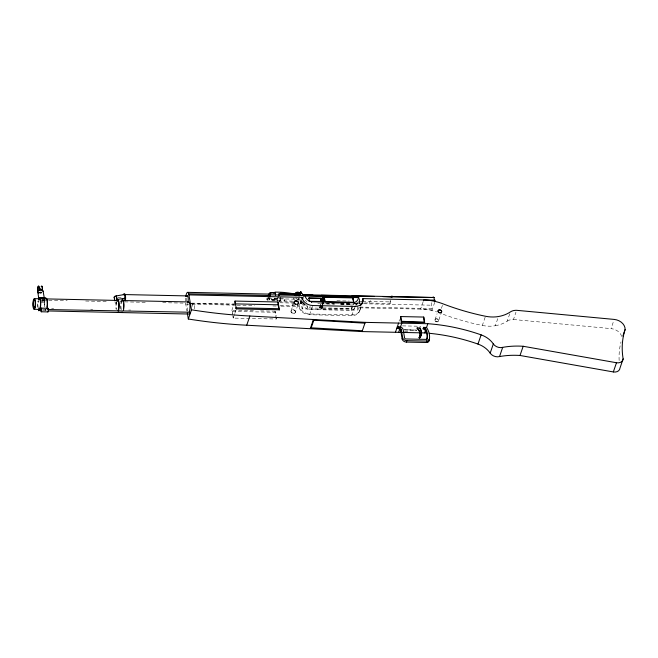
<?xml version="1.0" encoding="UTF-8"?>
<svg xmlns="http://www.w3.org/2000/svg" width="658" height="658" viewBox="0 0 658 658"><rect width="100%" height="100%" fill="white"/><g stroke="black" fill="none" stroke-linecap="round" stroke-linejoin="round"><path stroke-width="0.49" stroke-dasharray="3.29 2.47" d="M301.01 299.768L300.903 303.149L303.881 303.206M390.194 300.558A6.934 1.727 -88.8 0 0 390.038 304.317L390.268 301.677A6.267 1.563 -88.8 0 1 390.375 300.64M298.387 300.237L298.551 298.65L298.345 299.226L268.045 298.658M283.006 298.074L279.971 298.008L279.716 301.8L292.859 302.088M116.269 301.989L116.153 302.532A6.564 1.637 -88.8 0 0 116.038 309.087M116.647 302.03L116.417 303.141A5.33 1.332 -88.8 0 0 116.507 309.564M271.779 299.209L277.257 299.464L271.844 298.979A2.139 0.535 -88.8 0 0 271.664 300.056L277.01 300.163L277.199 301.265L277.174 299.686M44.399 299.456L44.366 299.571A2.78 1.653 -9.8 0 1 41.668 301.076M303.544 303.535L304.341 305.024A1.431 1.094 18.9 0 0 305.394 305.139M41.717 299.415L45.106 299.489L44.941 299.974A6.07 1.513 -88.8 0 0 44.448 305.847M115.265 301.907A1.851 1.11 -9.9 0 0 116.515 303.387L116.614 302.162M121.598 300.212L121.245 301.265A6.564 1.637 -88.8 0 0 120.842 309.194M39.949 292.9L40.385 291.946L40.006 292.909L41.561 292.933L41.742 292.399L38.608 292.333M40.377 302.507L44.415 302.598L44.662 299.711M44.415 302.598L44.744 299.48M234.7 301.997L231.863 310.28L232.702 315.157M234.47 314.409L233.212 318.085L276.27 319.007A3.742 0.938 -88.8 0 0 276.302 318.291M234.791 313.488L236.37 308.882M267.387 300.574L268.703 296.733M268.818 300.27L269.476 298.354M271.828 299.571L271.844 298.979M278.564 296.018L277.618 298.781L277.544 297.679L277.701 298.559L274.328 298.716L273.999 296.807M279.971 298.008L280.045 300.846A3.693 0.921 -88.8 0 1 280.464 297.548M279.716 301.8L281.361 297.005M285.103 299.02L284.445 300.936A3.693 0.921 -88.8 0 1 284.634 298.551M292.267 305.608L292.925 303.683M291.107 310.798L293.838 302.844M299.028 300.287L299.686 298.362M295.22 312.682A2.27 1.735 18.9 0 0 292.851 309.943A2.27 1.735 18.9 0 0 291.412 312.599A2.27 1.735 18.9 0 0 295.22 312.682L298.28 303.757M431.393 302.672A6.934 1.727 -88.8 0 0 431.344 305.197L431.936 308.594L360.049 307.056L359.786 307.821A9.681 7.386 18.9 0 1 351.808 315.643L309.573 314.738A9.615 7.337 18.9 0 1 298.929 306.521L301.167 299.999M301.677 303.239L300.361 303.215L301.348 300.336M300.903 303.149L301.981 300.122M358.725 307.442L357.829 310.066L302.145 308.873L303.947 303.626M306.398 302.038L306.694 301.167M321.885 306.653L320.816 309.762L309.063 309.507L310.132 306.406M309.573 314.738L312.468 306.299M320.898 303.733L319.369 308.183L307.261 307.919L306.702 304.687M334.461 303.79L322.05 303.889L334.338 304.152M322.181 305.781L323.078 303.157M354.572 308.347A9.22 7.032 18.9 0 1 351.298 310.411L321.663 309.778L323.333 304.925M352.449 305.986L351.462 308.865L322.807 308.257L322.881 306.982M352.737 305.147L353.601 302.639M351.298 310.411L353.56 303.815M351.808 315.643L354.366 308.158M355.97 305.509L356.628 303.593M361.694 302.261L362.681 299.382M359.729 310.847L360.971 307.204M369.434 303.017L370.298 300.509M399.085 321.17L399.612 319.632M423.201 301.644L420.552 309.12L422.165 309.194A45.846 34.981 18.9 0 1 436.673 311.925M434.724 302.318L431.887 310.601L431.936 308.594M435.012 319.763L437.093 313.71M441.386 308.429L442.645 304.744M438.458 321.12A1.851 1.415 18.9 0 0 436.361 318.974A1.851 1.415 18.9 0 0 435.39 321.227A1.851 1.415 18.9 0 0 438.458 321.12L441.526 312.172M443.27 314.335A206.291 157.418 18.9 0 0 482.322 325.455L485.168 317.172M482.322 325.455A29.692 22.66 18.9 0 0 495.334 325.735L497.859 318.373M495.334 325.735A34.8 26.559 18.9 0 0 507.236 321.12L509.761 313.759M507.236 321.12A10.857 8.283 18.9 0 1 513.454 319.517L515.979 312.147M621.695 336.468A10.618 8.102 18.9 0 0 611.052 328.622L613.889 320.339M39.266 292.456L41.742 292.399M350.204 304.202L340.005 303.98M117.905 297.687L123.457 296.807M120.126 301.142L122.075 300.829M301.479 303.239L301.718 303.248A0.921 0.699 18.9 0 1 302.598 303.947A7.394 5.642 18.9 0 0 309.063 309.507M39.595 293.18L40.303 293.164A2.78 1.653 -9.8 0 0 41.693 292.802M277.47 297.901L283.392 298.033M271.902 299.349L277.257 299.464M336.904 300.78L349.217 301.043M358.454 301.241L361.53 301.306M362.558 301.331L390.26 301.923M272.017 300.673L292.588 301.109M301.068 301.553L303.856 301.619M356.751 302.746L360.65 302.836M364.557 302.919L390.326 303.47M357.36 303.404L360.156 303.461L359.474 299.489M300.78 302.4L304.49 302.483M354.267 303.552L359.375 303.659M363.463 303.749L431.344 305.197M303.058 302.705L301.068 302.664L302.145 308.873M340.934 303.519L350.007 303.708M354.045 303.799L356.06 303.84L355.904 305.057M340.276 303.527L350.492 303.749M354.473 303.832L359.013 303.93M340.605 303.922L350.837 304.144M317.765 303.511L319.747 303.552M320.594 303.568L334.897 303.873M279.856 302.77L292.991 303.05M340.474 304.284L350.714 304.506L351.166 307.121M41.816 299.966L45.205 300.04L45.106 299.489M191.725 303.124L234.873 304.054M41.495 300.089L47.656 300.221M48.684 300.245L67.174 300.64M85.663 301.035L107.238 301.496M120.587 301.783L123.671 301.849M124.699 301.874L145.245 302.31M162.707 302.688L183.072 303.091M191.47 303.305L193.518 303.346M191.149 303.437L234.297 304.366M280.226 305.345L299.193 305.756A9.615 7.337 18.9 0 0 309.836 313.973L352.063 314.878A9.681 7.386 18.9 0 0 360.049 307.056M41.964 300.846L44.991 300.912M185.753 304.095L190.894 304.202M191.922 304.226L236.09 305.172M237.119 305.197L254.588 305.567M272.914 305.962L276.919 306.044M280.925 306.135L298.929 306.521M359.786 307.821L431.673 309.359M40.13 301.076L44.168 301.158M322.93 307.886L351.594 308.503L351.536 307.599M253.453 310.724L231.863 310.28A2.887 0.716 -88.8 0 1 232.488 311.382L232.825 313.331M260.568 310.897L274.978 311.185M232.488 311.382L275.546 312.303L276.22 316.21M51.62 308.388L53.676 308.438M90.656 309.227L92.712 309.268M128.664 310.041L130.72 310.082M42.959 309.49L45.838 309.556M42.943 310.231L45.83 310.296M402.515 325.883L420.569 326.269A22.898 5.708 -88.8 0 1 420.659 326.557M404.489 329.979L416.522 330.242M404.464 331.352L409.473 331.459M513.454 319.517L611.052 328.622M41.561 292.933L41.388 292.9A3.479 0.872 -88.8 0 1 41.002 292.119M304.267 304.144L303.716 303.371M322.181 303.527L322.453 304.317M350.936 304.374L351.199 305.254M277.701 298.559L277.651 298.288A1.563 1.193 18.9 0 1 277.783 297.786M116.236 301.775L116.515 303.387M359.062 297.498L360.091 303.461M359.474 300.969L359.992 303.947M356.628 303.116L356.965 305.106M357.138 306.093L357.82 310.074M322.206 304.761L322.807 308.257M321.063 304.86L321.828 309.293M320.898 305.345L321.663 309.778M320.216 304.843L320.981 309.276M320.051 305.32L320.816 309.762M319.089 306.562L319.369 308.183A2.278 0.568 -88.8 0 0 319.451 306.949M303.379 296.051L303.832 298.674M298.197 298.345L298.345 299.226M276.27 319.007L274.921 311.201A2.887 0.716 -88.8 0 1 275.546 312.303M268.637 296.692L269.319 300.616M232.874 316.136L233.212 318.085A3.742 0.938 -88.8 0 0 233.228 315.939M185.564 302.993L186.954 311.053M38.115 301.035L38.361 302.466M304.045 303.593L304.054 303.774A0.905 0.691 18.9 0 0 305.065 304.49M185.49 301.38A7.871 1.966 -88.8 0 1 185.614 298.066M187.645 311.086A5.33 1.332 -88.8 0 1 187.777 303.552M186.444 300.961A3.66 0.913 -88.8 0 1 186.494 298.156M619.145 360.543A100.238 76.493 18.9 0 1 621.029 341.897M307.294 305.88A2.278 0.568 -88.8 0 1 307.261 307.919M305.106 300.64A0.905 0.691 18.9 0 1 305.912 300.459M305.296 304.465A1.431 1.094 18.9 0 1 304.588 304.317M305.189 304.753A0.905 0.691 18.9 0 1 304.111 303.552M266.77 299.809A7.871 1.966 -88.8 0 1 266.951 298.255M295.935 298.987A5.683 1.415 -88.8 0 1 296.075 297.835M296.19 299.234A5.157 1.283 -88.8 0 1 296.306 298.337M293.994 299.258A5.297 1.324 -88.8 0 1 294.118 298.387M293.715 298.938A5.683 1.415 -88.8 0 1 293.846 297.786M277.01 300.163A2.139 0.535 -88.8 0 1 277.191 299.094M267.395 299.949A3.693 0.921 -88.8 0 1 267.683 297.696M269.328 299.99A3.693 0.921 -88.8 0 1 269.426 298.781M300.361 303.215A6.292 1.571 -88.8 0 1 300.204 298.707M297.844 300.229A6.292 1.571 -88.8 0 1 297.885 298.658M121.311 309.663A5.33 1.332 -88.8 0 1 121.73 301.274M192.49 306.373A4.038 1.012 -88.8 0 1 193.904 303.642A4.038 1.012 -88.8 0 1 194.283 309.375M46.192 309.359A5.33 1.332 -88.8 0 1 45.501 309.383M44.736 306.932A5.33 1.332 -88.8 0 1 45.353 299.637M38.197 307.886A5.33 1.332 -88.8 0 1 38.337 300.352M46.225 310.074A6.07 1.513 -88.8 0 1 45.081 309.507M37.843 307.163A6.07 1.513 -88.8 0 1 37.95 301.093M40.78 288.846A3.479 0.872 -88.8 0 1 40.862 287.982M41.619 292.506A3.043 0.757 -88.8 0 1 41.076 291.79M40.886 288.92A3.043 0.757 -88.8 0 1 40.96 288.163M416.53 330.086L404.489 329.781L416.53 330.168M435.481 320.972A1.851 1.415 18.9 0 0 438.549 320.865A1.851 1.415 18.9 0 0 436.451 318.719A1.851 1.415 18.9 0 0 435.481 320.972M291.51 312.311A2.27 1.735 18.9 0 0 295.319 312.394A2.27 1.735 18.9 0 0 292.95 309.663A2.27 1.735 18.9 0 0 291.51 312.311"/><path stroke-width="0.99" d="M41.092 309.605C41.66 307.673 41.577 312.229 41.076 310.313M189.455 312.78L189.71 312.221L189.668 314.047L47.87 310.946M426.894 338.911A18.531 14.139 18.9 0 0 424.936 329.798A1.834 1.398 18.9 0 0 423.094 328.803L423.587 327.388A1.834 1.398 18.9 0 1 425.422 328.383A18.531 14.139 18.9 0 1 427.157 338.467L427.075 338.722A1.406 1.077 18.9 0 1 425.932 339.388L405.945 338.96A1.209 0.921 18.9 0 1 404.612 337.982L403.198 329.765A3.956 3.019 18.9 0 0 400.516 326.894L397.317 326.829A3.603 2.747 18.9 0 1 401.298 329.748L400.812 331.171L402.153 338.952A3.833 2.928 18.9 0 0 402.638 340.12L402.91 340.482A3.833 2.928 18.9 0 0 406.389 342.07L426.664 342.497A2.599 1.982 18.9 0 0 428.745 341.354L428.95 340.342A22.627 17.273 18.9 0 0 429.082 339.215M428.769 341.272L429.435 338.928A22.627 17.273 18.9 0 0 426.54 327.454L427.823 323.711A159.812 121.952 18.9 0 1 481.13 334.864A20.85 15.907 18.9 0 1 493.327 343.937A7.271 5.544 18.9 0 0 502.679 347.358A73.893 56.391 18.9 0 1 523.168 346.272L616.488 362.739A6.465 4.935 18.9 0 0 623.134 358.857A100.238 76.493 18.9 0 1 625.1 329.592A10.618 8.102 18.9 0 0 614.202 319.418L516.612 310.313A10.857 8.283 18.9 0 0 510.394 311.917A34.8 26.559 18.9 0 1 498.484 316.531A29.692 22.66 18.9 0 1 485.481 316.251A206.291 157.418 18.9 0 1 442.957 303.823L441.403 303.256A45.846 34.981 18.9 0 0 425.323 299.99L423.793 299.925L423.53 300.69M38.797 298.683L37.712 291.313A2.78 1.653 -9.8 0 1 40.409 289.808L41.117 289.791A2.78 1.653 -9.8 0 1 43.107 291.214L44.308 298.14M43 291.659L43.107 291.214M47.804 309.54L189.71 312.221M429.23 339.939L429.255 339.857A2.599 1.982 18.9 0 1 427.149 341.083L406.874 340.655A3.833 2.928 18.9 0 1 403.395 339.067L403.124 338.706A3.833 2.928 18.9 0 1 402.638 337.538L401.298 329.748M38.419 299.226L38.921 298.239A6.07 1.513 -88.8 0 1 40.648 301.709A6.07 1.513 -88.8 0 1 39.875 309.309M38.732 299.234L39.274 297.638L45.336 297.761L45.427 298.321L39.373 298.189L39.274 297.638M124.23 294.545L116.384 295.903L116.976 301.109L117.264 300.632A5.33 1.332 -88.8 0 1 118.785 303.675A5.33 1.332 -88.8 0 1 118.103 310.346M118.358 311.053L118.588 310.354A6.564 1.637 -88.8 0 0 118.991 302.433A6.564 1.637 -88.8 0 0 117.206 299.439L116.803 300.114L117.009 299.497L124.798 298.255M419.664 332.808L362.048 331.574L246.725 325.216A438.516 334.626 18.9 0 1 188.328 319.007L191.486 309.803L188.723 293.789L269.879 295.532L269.805 297.391M246.725 325.216L249.884 316.013L365.206 322.371L427.823 323.711M269.295 294.776L269.953 292.859L275.315 292.974L275.57 295.105L275.052 292.094L278.877 292.177A66.4 50.666 18.9 0 1 290.704 293.304A12.699 9.697 18.9 0 0 292.744 293.509L296.108 293.583L295.944 292.654A1.884 1.119 -9.8 0 1 299.086 292.72L299.431 294.735L278.786 294.068L278.86 295.171L278.786 294.068M269.615 296.297L269.879 295.532L269.147 294.225A7.871 1.966 -88.8 0 0 268.316 294.291M295.944 292.654L295.697 293.723L289.619 293.591M300.673 295.491A6.292 1.571 -88.8 0 0 299.291 293.476L299.226 293.55A1.884 1.119 -9.8 0 0 296.092 293.501L301.545 293.6L300.887 291.7L300.106 293.114M299.464 295.968L299.513 294.513M300.887 291.7L300.459 293.123M188.912 294.891L302.088 297.317L301.825 298.082A9.615 7.337 18.9 0 0 302.047 299.201M303.042 295.804L303.412 294.726L433.976 297.523L434.42 300.073M303.363 295.968L303.412 294.726M308.906 298.485A2.171 0.543 -88.8 0 1 308.964 298.09L321.104 298.255L321.63 301.578A2.171 0.543 -88.8 0 1 321.055 300.846A2.171 0.543 -88.8 0 1 321.071 298.345L321.104 298.255M321.663 301.487L309.523 301.323L308.997 298M311.522 302.335L311.695 301.833A7.394 5.642 18.9 0 1 305.23 296.273A0.921 0.699 18.9 0 0 304.358 295.574L304.358 295.574M310.329 328.572L313.488 319.369M322.379 295.878L323.275 302.59L322.379 295.878L269.361 294.817M351.142 297.457L358.199 297.613L358.528 296.651L323.226 295.894L322.897 296.857L333.993 297.087M354.703 307.204L354.958 306.439A9.681 7.386 18.9 0 0 362.936 298.617L434.831 300.155L435.045 301.397M362.936 298.617L362.681 299.382A9.681 7.386 18.9 0 1 360.263 305.649M362.048 331.574L365.206 322.371M391.099 296.848A6.934 1.727 -88.8 0 1 392.629 296.758L392.67 296.643M395.442 332.29L398.592 323.086M398.641 332.364L399.751 329.123M400.516 326.894L401.799 323.16M402.153 338.952L402.638 337.538M406.389 342.07L406.874 340.655M417.197 327.906L417.016 328.449A9.936 7.583 18.9 0 1 419.105 337.793L419.771 337.965L419.952 337.431A12.806 9.771 18.9 0 0 420.043 327.972L417.197 327.906A9.936 7.583 18.9 0 1 419.286 337.258L419.952 337.431M419.862 328.506L420.043 327.972M419.105 337.793L419.286 337.258M392.629 296.758L433.976 297.523M434.568 300.92L434.831 300.155M424.936 329.798L425.422 328.383M421.663 332.858L424.665 332.915L425.775 329.683M426.59 340.137L427.075 338.722M426.664 342.497L427.149 341.083M623.134 358.857L619.984 368.061A6.465 4.935 18.9 0 1 613.33 371.943L520.009 355.476A73.893 56.391 18.9 0 0 499.521 356.562A7.271 5.544 18.9 0 1 490.177 353.14A20.85 15.907 18.9 0 0 477.971 344.068L481.13 334.864M490.177 353.14L493.327 343.937M499.521 356.562L502.679 347.358M520.009 355.476L523.168 346.272M622.887 336.032L625.1 329.592M613.33 371.943L616.488 362.739M296.964 295.055L297.079 294.891A5.683 1.415 -88.8 0 1 298.23 295.919M301.545 293.6L301.611 293.526A6.292 1.571 -88.8 0 1 302.993 295.541L303.083 295.689M302.417 294.916L313.002 295.113M270.825 292.942L271.269 292.818A1.801 1.374 18.9 0 1 273.522 292.868L274.008 293.016M299.135 293.016L300.764 293.049L300.533 291.691M187.571 292.341L268.735 294.077M321.211 295.286L343.78 295.771M351.989 295.944L374.566 296.429M382.767 296.602L392.061 297.136M304.358 295.993L322.206 296.371M358.33 297.235L323.029 296.478L323.794 300.912M324.583 299.809A7.115 1.777 -88.8 0 1 324.32 297.284L352.976 297.901L353.733 302.261L325.068 301.652A7.115 1.777 -88.8 0 1 324.723 300.517M308.964 298.09L321.071 298.345M187.505 295.919L124.716 294.57A3.66 0.913 -88.8 0 1 125.291 295.968M311.695 301.833L323.448 302.088M335.333 302.927L339.421 303.017M234.972 302.277A3.742 0.938 -88.8 0 1 235.021 301.076L278.071 301.997L279.42 309.803L236.37 308.882A2.887 0.716 -88.8 0 1 235.901 308.446M34.323 298.65L39.307 298.757M46.027 298.905L117.609 300.435M122.413 300.533L188.747 301.956M235.062 303.881L278.12 304.802L278.795 308.701A2.887 0.716 -88.8 0 0 279.42 309.803M354.958 306.439L312.731 305.534A9.615 7.337 18.9 0 1 302.088 297.317M235.737 307.779L278.795 308.701M41.388 308.141L48.075 308.281M400.961 319.64A22.898 5.708 -88.8 0 1 400.656 316.564L423.727 317.066L424.673 322.51L401.602 322.017A2.064 0.518 -88.8 0 0 401.281 321.672M34.134 309.301L39.11 309.408L38.888 310.815L39.069 309.342M117.404 312.32L122.199 312.418M41.199 311.769L47.886 311.917M424.673 322.51A2.064 0.518 -88.8 0 0 424.344 322.165L401.183 321.285A22.898 5.708 -88.8 0 1 401.067 320.471M423.587 327.388L426.54 327.454M399.233 328.293L396.832 328.243A3.603 2.747 18.9 0 1 400.812 331.171M423.094 328.803L425.068 328.852M364.935 323.168L313.216 320.166L313.792 320.207L311.176 327.824L310.601 327.783L362.319 330.785M299.357 294.274L280.185 293.246L279.329 294.027A1.563 1.193 18.9 0 0 278.811 294.907L278.86 295.171M38.419 292.868L38.254 292.826A3.479 0.872 -88.8 0 1 38.041 292.547M392.004 296.799L391.954 296.774A6.267 1.563 -88.8 0 0 391.411 297.071M189.611 314.047L189.438 313.488M302.943 295.598L302.746 294.891M117.288 301.101L116.384 295.919A1.851 1.11 -9.9 0 0 114.36 296.717A1.851 1.11 -9.9 0 0 114.763 298.016M114.163 297.309L114.763 300.772M400.656 316.564L401.602 322.017M324.32 297.284L325.068 301.652M323.226 295.894L324.295 302.104L353.93 302.738A9.22 7.032 18.9 0 0 358.528 296.651M322.198 297.72L322.51 299.497M269.953 292.859L270.298 294.817M235.021 301.076L236.37 308.882M187.3 313.043L188.328 319.007M424.295 322.066L424.254 321.778A22.898 5.708 -88.8 0 1 423.727 317.066M352.885 298.987L352.853 298.28M249.884 316.013A438.516 334.626 18.9 0 1 191.486 309.803M424.665 332.915A159.812 121.952 18.9 0 1 426.458 333.055M429.139 333.293A159.812 121.952 18.9 0 1 477.971 344.068M185.795 296.519A7.871 1.966 -88.8 0 1 188.723 293.789M188.394 302.154A5.33 1.332 -88.8 0 1 189.915 305.205A5.33 1.332 -88.8 0 1 189.233 311.876M186.814 296.651A3.66 0.913 -88.8 0 1 188.081 297.309A3.66 0.913 -88.8 0 1 187.81 302.441M421.309 333.45A12.806 9.771 18.9 0 1 419.771 337.965M420.298 329.313A12.806 9.771 18.9 0 1 421.276 332.619M433.022 297.005A6.934 1.727 -88.8 0 1 433.943 297.638M439.709 312.92A1.851 1.415 18.9 0 1 438.138 310.699A1.851 1.415 18.9 0 1 441.041 310.601A1.851 1.415 18.9 0 1 440.63 312.887M353.733 302.261A7.115 1.777 -88.8 0 1 352.976 297.901M321.104 301.668A2.278 0.568 -88.8 0 1 320.948 298.716M309.523 301.323A2.171 0.543 -88.8 0 1 308.939 300.583M295.393 304.35A2.27 1.735 18.9 0 1 294.34 301.627A2.27 1.735 18.9 0 1 297.704 301.701A2.27 1.735 18.9 0 1 297.589 304.399M294.858 294.85A5.683 1.415 -88.8 0 1 296.01 295.87M278.12 304.802A3.742 0.938 -88.8 0 1 278.071 301.997M125.39 296.791A3.66 0.913 -88.8 0 1 125.341 299.596M122.75 300.706A5.33 1.332 -88.8 0 1 123.062 301.224M123.515 303.157A5.33 1.332 -88.8 0 1 123.416 308.487M122.001 299.546A6.564 1.637 -88.8 0 1 123.794 302.532A6.564 1.637 -88.8 0 1 123.391 310.461M122.627 312.18A6.564 1.637 -88.8 0 1 121.779 312.213M46.373 299.069A5.33 1.332 -88.8 0 1 46.94 300.426M47.137 301.52A5.33 1.332 -88.8 0 1 47.039 306.85M38.954 298.954A5.33 1.332 -88.8 0 1 40.516 304.728A5.33 1.332 -88.8 0 1 38.46 308.717M124.189 294.241A4.293 1.069 -88.8 0 1 125.423 295.582A4.293 1.069 -88.8 0 1 125.324 300.805M123.26 294.792A4.293 1.069 -88.8 0 1 124.666 295.146A4.293 1.069 -88.8 0 1 124.65 300.788M117.009 299.497A1.851 1.11 -9.9 0 1 117.856 299.67M45.649 298.378A6.07 1.513 -88.8 0 1 47.302 301.142A6.07 1.513 -88.8 0 1 46.932 308.479M39.102 310.148A6.07 1.513 -88.8 0 1 38.353 309.367M38.378 292.868A2.78 1.653 -9.8 0 1 37.605 291.757M41.059 297.844A2.78 1.653 -9.8 0 1 41.775 297.72L42.482 297.704A2.78 1.653 -9.8 0 1 43.708 298.016M41.183 286.608A3.479 0.872 -88.8 0 1 42.153 286.551A3.479 0.872 -88.8 0 1 42.457 290.104L39.324 290.038A3.479 0.872 -88.8 0 0 38.254 286.131A3.479 0.872 -88.8 0 0 37.86 292.053M41.421 286.608A3.043 0.757 -88.8 0 1 42.351 288.459M37.819 291.132A3.043 0.757 -88.8 0 1 38.477 286.37A3.043 0.757 -88.8 0 1 39.135 290.713M47.639 308.989A1.834 0.461 -88.8 0 1 48.281 308.643A1.834 0.461 -88.8 0 1 48.322 311.209A1.834 0.461 -88.8 0 1 47.672 311.555M41.273 308.141A1.834 0.461 -88.8 0 1 41.75 309.712A1.834 0.461 -88.8 0 1 41.322 311.769A1.834 0.461 -88.8 0 1 40.837 310.198M40.845 309.721A1.834 0.461 -88.8 0 1 41.15 308.265M116.384 295.911L116.17 296.528L116.384 295.919M438.549 312.024A1.851 1.415 18.9 0 0 441.617 311.917A1.851 1.415 18.9 0 0 439.519 309.77A1.851 1.415 18.9 0 0 438.549 312.024M294.57 303.396A2.27 1.735 18.9 0 0 298.378 303.478A2.27 1.735 18.9 0 0 296.01 300.739A2.27 1.735 18.9 0 0 294.57 303.396M34.89 306.809A4.038 1.012 -88.8 0 0 34.561 300.064A4.038 1.012 -88.8 0 0 33.237 305.057A4.038 1.012 -88.8 0 0 34.89 306.809M35.104 307.705A5.33 1.332 -88.8 0 0 34.668 298.822A5.33 1.332 -88.8 0 0 32.925 305.402A5.33 1.332 -88.8 0 0 35.104 307.705"/></g></svg>
